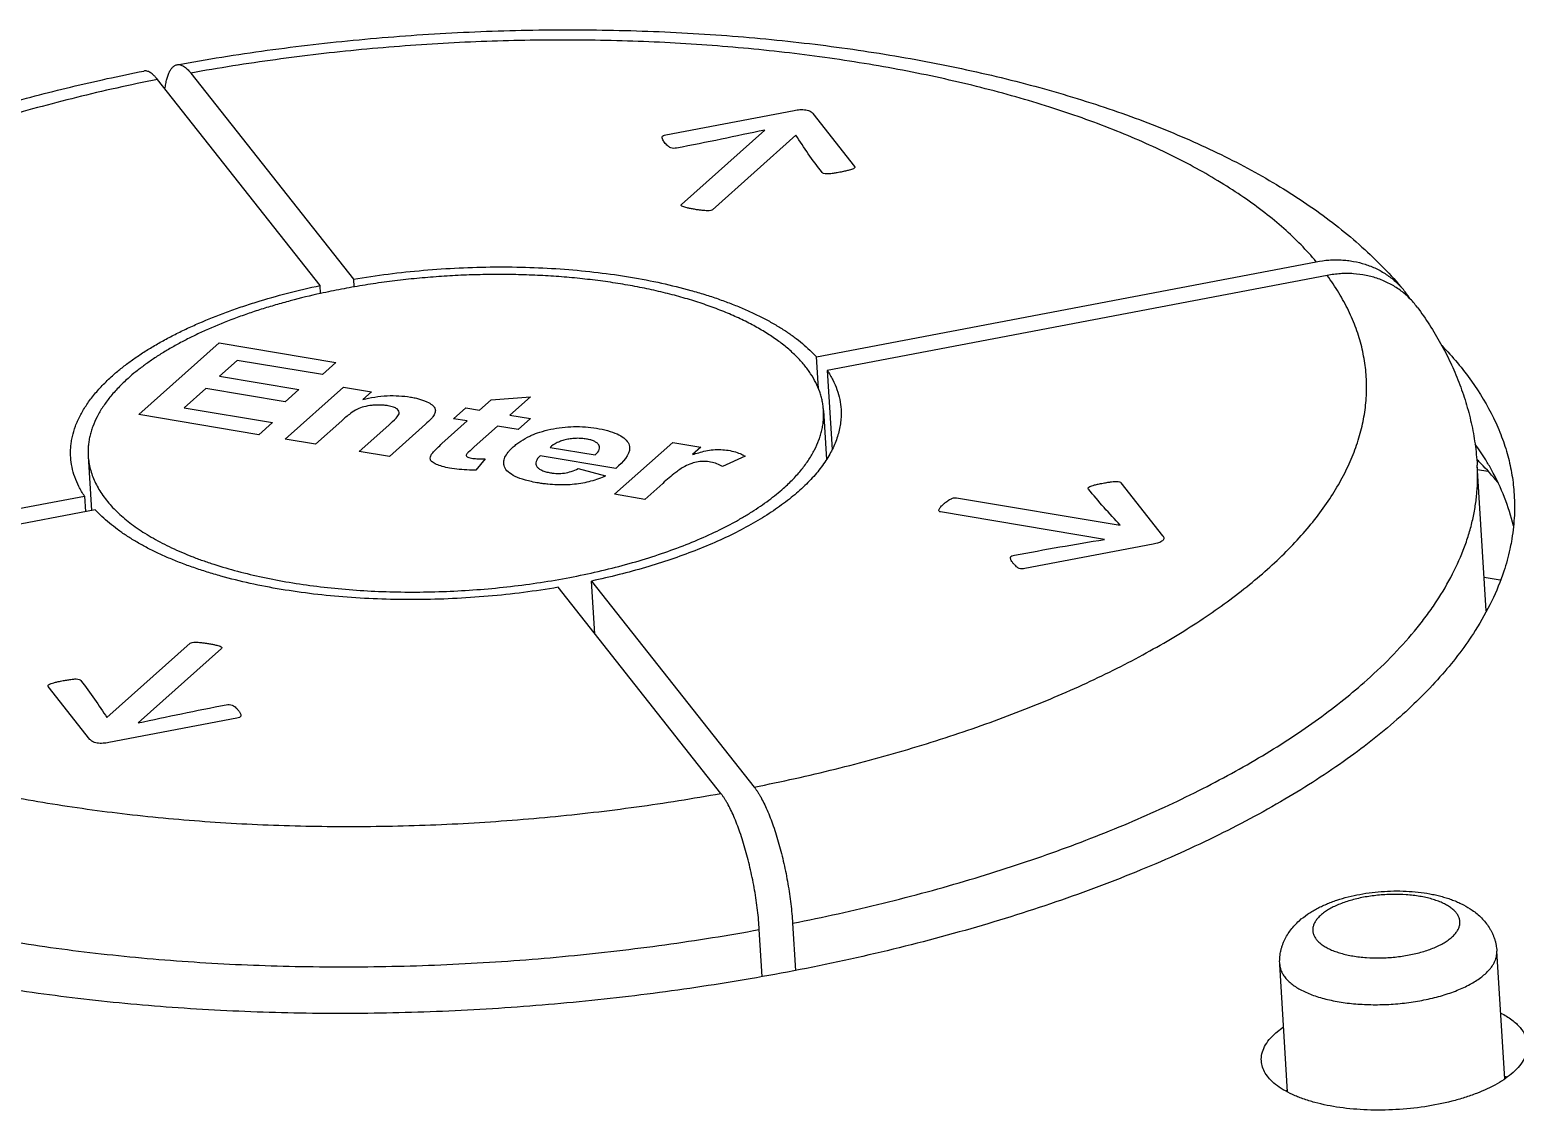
# Paper-space layout 'HD-MD4X2-4K-E_1' of a CAD drawing. Header units: inches. Extents: x 0 to 22, y 0 to 17.
# Drawn here: x 17.976 to 18.81, y 13.558 to 14.164 of the extents above; entities that cross this region are included whole.
import ezdxf

# ---------------------------------------------------------------- set-up
doc = ezdxf.new("R2010")
doc.units = ezdxf.units.IN
doc.header["$LTSCALE"] = 1.21
doc.header["$MEASUREMENT"] = 0
doc.layers.get('0').update_dxf_attribs({"linetype": 'CONTINUOUS'})

psp = doc.layouts.new('HD-MD4X2-4K-E_1')

# ---------------------------------------------------------------- linework, layer by layer
at = {"color": 7, "linetype": 'Continuous'}
for p, q in [((18.06653, 14.13953), (18.15777, 14.02391)), ((18.13909, 14.02036), (18.04784, 14.13597)), ((18.33314, 14.10495), (18.40504, 14.11863)), ((18.41561, 14.11686), (18.439, 14.08722)), ((18.34178, 14.06582), (18.38855, 14.10759)), ((18.40608, 14.10466), (18.3593, 14.06289)), ((18.41758, 13.98039), (18.69805, 14.03373)), ((18.15777, 14.02391), (18.15804, 14.01958)), ((18.70413, 14.02603), (18.42366, 13.97268)), ((18.13936, 14.01589), (18.13909, 14.02036)), ((18.03736, 13.94794), (18.08239, 13.98815)), ((18.08239, 13.98815), (18.14799, 13.97716)), ((18.41869, 13.96262), (18.41758, 13.98039)), ((18.09263, 13.97835), (18.08265, 13.96944)), ((18.14038, 13.97035), (18.09263, 13.97835)), ((18.14799, 13.97716), (18.14038, 13.97035)), ((18.42366, 13.97268), (18.42641, 13.92839)), ((18.07503, 13.96264), (18.06284, 13.95175)), ((18.11944, 13.9552), (18.07503, 13.96264)), ((18.08265, 13.96944), (18.12706, 13.962)), ((18.1195, 13.93418), (18.15212, 13.96331)), ((18.15212, 13.96331), (18.16785, 13.96067)), ((18.12706, 13.962), (18.11944, 13.9552)), ((18.16785, 13.96067), (18.16306, 13.95639)), ((18.22856, 13.9505), (18.23504, 13.95629)), ((18.23504, 13.95629), (18.25708, 13.95797)), ((18.25708, 13.95797), (18.24553, 13.94766)), ((18.10465, 13.93666), (18.03736, 13.94794)), ((18.06284, 13.95175), (18.11227, 13.94347)), ((18.21391, 13.94566), (18.22079, 13.9518)), ((18.22168, 13.94436), (18.21391, 13.94566)), ((18.22079, 13.9518), (18.22856, 13.9505)), ((18.24553, 13.94766), (18.25711, 13.94572)), ((18.25711, 13.94572), (18.25023, 13.93957)), ((18.42154, 13.95028), (18.42325, 13.92277)), ((18.11227, 13.94347), (18.10465, 13.93666)), ((18.15121, 13.94453), (18.13644, 13.93134)), ((18.16101, 13.92722), (18.17766, 13.94209)), ((18.19823, 13.94249), (18.17795, 13.92438)), ((18.20746, 13.93166), (18.22168, 13.94436)), ((18.23865, 13.94151), (18.2255, 13.92977)), ((18.25023, 13.93957), (18.23865, 13.94151)), ((18.13644, 13.93134), (18.1195, 13.93418)), ((18.26814, 13.92954), (18.29349, 13.92529)), ((18.30431, 13.90322), (18.33693, 13.93234)), ((18.33693, 13.93234), (18.35269, 13.9297)), ((18.35269, 13.9297), (18.34806, 13.92556)), ((18.00895, 13.92466), (18.01084, 13.89417)), ((18.17795, 13.92438), (18.16101, 13.92722)), ((18.23164, 13.92308), (18.22642, 13.91685)), ((18.30505, 13.91775), (18.26257, 13.92487)), ((18.37756, 13.92459), (18.36477, 13.91876)), ((18.79035, 13.92054), (18.78979, 13.92111)), ((18.2838, 13.91766), (18.29925, 13.91354)), ((18.7934, 13.83786), (18.78832, 13.91957)), ((18.79433, 13.91601), (18.78848, 13.91699)), ((18.33135, 13.90937), (18.32128, 13.90037)), ((18.58845, 13.90966), (18.61184, 13.88002)), ((17.72636, 13.84892), (18.00683, 13.90226)), ((18.00683, 13.90226), (18.00737, 13.89351)), ((18.32128, 13.90037), (18.30431, 13.90322)), ((18.49616, 13.90128), (18.58805, 13.88589)), ((18.01291, 13.89456), (17.73244, 13.84122)), ((18.57913, 13.87792), (18.48724, 13.89331)), ((18.60646, 13.87522), (18.53456, 13.86154)), ((18.29141, 13.85459), (18.38265, 13.73898)), ((18.29324, 13.82503), (18.29141, 13.85459)), ((18.80122, 13.85508), (18.79223, 13.85659)), ((18.36396, 13.73542), (18.27272, 13.85104)), ((18.01947, 13.77793), (18.06625, 13.8197)), ((18.08377, 13.81676), (18.03699, 13.775)), ((18.00993, 13.76573), (17.98654, 13.79537)), ((18.09241, 13.77764), (18.02051, 13.76396)), ((18.40421, 13.66257), (18.40585, 13.63614)), ((18.38715, 13.63275), (18.38552, 13.65902)), ((18.80381, 13.57526), (18.79935, 13.64697)), ((18.68198, 13.56791), (18.67754, 13.63941)), ((18.67531, 13.60113), (18.67966, 13.60453))]:
    psp.add_line(p, q, dxfattribs=at)
for centre, radius, start, end in [((18.71279, 13.98946), 0.0445, 31.91715, 39.96943), ((18.66427, 13.84327), 0.15128, 31.59412, 35.63132), ((18.63626, 13.77079), 0.21487, 44.39454, 45.01176), ((18.67295, 13.8486), 0.14109, 29.01767, 31.59574), ((18.64998, 13.78383), 0.19595, 40.08943, 44.24381), ((18.71599, 13.63331), 0.04119, 131.76176, 132.09673), ((18.7799, 13.53071), 0.05183, 61.10594, 62.50828), ((18.71169, 13.52611), 0.05225, 124.79815, 125.9764)]:
    psp.add_arc(centre, radius, start, end, dxfattribs=at)
for points, knots in [([(18.05883, 14.14426), (18.0672, 14.14578), (18.08403, 14.14865), (18.11803, 14.15368), (18.161, 14.15865), (18.2129, 14.16247), (18.25626, 14.16386), (18.29083, 14.16388), (18.31654, 14.16335), (18.34205, 14.16227), (18.36728, 14.16065), (18.39218, 14.15849), (18.41671, 14.15579), (18.44082, 14.15256), (18.46445, 14.14879), (18.48756, 14.14451), (18.5101, 14.1397), (18.53204, 14.13438), (18.55333, 14.12855), (18.57394, 14.12221), (18.59382, 14.11537), (18.61296, 14.10803), (18.63132, 14.10019), (18.64888, 14.09184), (18.66561, 14.08299), (18.68148, 14.07361), (18.69648, 14.0637), (18.71057, 14.05323), (18.72372, 14.04217), (18.73588, 14.03052), (18.74336, 14.02227), (18.7469, 14.01805)], [0, 0, 0, 0, 0.035193, 0.070681, 0.142249, 0.214201, 0.286043, 0.321767, 0.357276, 0.39251, 0.427411, 0.461921, 0.495988, 0.529559, 0.562586, 0.595027, 0.62684, 0.657992, 0.688453, 0.718199, 0.747215, 0.775492, 0.803031, 0.82984, 0.855937, 0.881353, 0.906126, 0.930311, 0.953978, 0.977189, 1, 1, 1, 1]), ([(18.69805, 14.03373), (18.69532, 14.03697), (18.68946, 14.04337), (18.67978, 14.05252), (18.66903, 14.0614), (18.65725, 14.07), (18.64446, 14.07829), (18.63069, 14.08625), (18.61597, 14.09388), (18.60033, 14.10114), (18.58381, 14.10804), (18.56645, 14.11454), (18.54829, 14.12063), (18.52937, 14.12631), (18.50972, 14.13156), (18.48941, 14.13636), (18.46846, 14.1407), (18.44694, 14.14459), (18.42488, 14.14799), (18.40235, 14.15092), (18.37938, 14.15336), (18.35604, 14.1553), (18.33238, 14.15675), (18.30845, 14.15769), (18.28431, 14.15813), (18.25185, 14.15804), (18.21112, 14.15667), (18.16239, 14.15303), (18.12205, 14.14835), (18.09015, 14.14363), (18.07437, 14.14095), (18.06653, 14.13953)], [0, 0, 0, 0, 0.019207, 0.039311, 0.060356, 0.082375, 0.105395, 0.129429, 0.154478, 0.180534, 0.207582, 0.2356, 0.264561, 0.294429, 0.325167, 0.35673, 0.389071, 0.422141, 0.455883, 0.490243, 0.52516, 0.560573, 0.596419, 0.632631, 0.669145, 0.705892, 0.77981, 0.853833, 0.927415, 0.963873, 1, 1, 1, 1]), ([(17.64879, 13.84881), (17.64851, 13.85327), (17.64835, 13.86222), (17.64928, 13.8756), (17.65136, 13.88886), (17.65401, 13.89974), (17.65665, 13.90832), (17.65965, 13.91681), (17.66401, 13.92724), (17.67019, 13.93939), (17.67724, 13.9512), (17.68512, 13.96265), (17.6938, 13.97375), (17.70323, 13.98451), (17.71338, 13.99494), (17.72424, 14.00505), (17.73578, 14.01485), (17.74799, 14.02436), (17.76532, 14.03678), (17.78374, 14.04847), (17.80313, 14.05949), (17.81842, 14.06756), (17.83428, 14.07535), (17.85069, 14.08285), (17.86763, 14.09005), (17.88508, 14.09696), (17.90302, 14.10356), (17.92775, 14.11202), (17.95973, 14.12177), (17.99935, 14.13207), (18.02637, 14.13797), (18.04008, 14.1407)], [0, 0, 0, 0, 0.025474, 0.050852, 0.076261, 0.101751, 0.114527, 0.127321, 0.152985, 0.178814, 0.204863, 0.231202, 0.257897, 0.285005, 0.312591, 0.340711, 0.369412, 0.398736, 0.428718, 0.490739, 0.522819, 0.555619, 0.589136, 0.623365, 0.658293, 0.693904, 0.730176, 0.767082, 0.842673, 0.920425, 1, 1, 1, 1]), ([(18.04784, 14.13597), (18.0475, 14.13639), (18.04684, 14.13719), (18.04581, 14.13825), (18.0448, 14.13914), (18.04381, 14.13984), (18.04284, 14.14035), (18.04189, 14.14068), (18.04097, 14.1408), (18.04037, 14.14075), (18.04008, 14.1407)], [0, 0, 0, 0, 0.170289, 0.32568, 0.466503, 0.593438, 0.707801, 0.811652, 0.907832, 1, 1, 1, 1]), ([(18.05203, 14.13067), (18.05216, 14.13164), (18.05246, 14.13348), (18.05305, 14.13607), (18.05365, 14.13802), (18.05419, 14.1394), (18.05461, 14.14031), (18.05505, 14.14113), (18.05552, 14.14186), (18.05601, 14.1425), (18.05653, 14.14305), (18.05707, 14.1435), (18.05764, 14.14386), (18.05822, 14.14412), (18.05863, 14.14422), (18.05883, 14.14426)], [0, 0, 0, 0, 0.183883, 0.349819, 0.497493, 0.564543, 0.627139, 0.685402, 0.739532, 0.7898, 0.836568, 0.880304, 0.921614, 0.961233, 1, 1, 1, 1]), ([(18.05883, 14.14426), (18.05912, 14.14431), (18.05972, 14.14435), (18.06063, 14.14422), (18.06157, 14.14389), (18.06254, 14.14337), (18.06352, 14.14267), (18.06452, 14.14179), (18.06554, 14.14073), (18.0662, 14.13995), (18.06653, 14.13953)], [0, 0, 0, 0, 0.092081, 0.188385, 0.292449, 0.407012, 0.534064, 0.674867, 0.830072, 1, 1, 1, 1]), ([(18.04784, 14.13597), (18.04018, 14.13445), (18.02501, 14.13125), (18.00254, 14.12597), (17.98055, 14.12027), (17.9591, 14.11415), (17.93824, 14.10762), (17.91801, 14.10071), (17.89847, 14.09342), (17.87964, 14.08577), (17.86159, 14.07779), (17.84435, 14.06948), (17.82795, 14.06088), (17.81244, 14.05199), (17.79785, 14.04284), (17.78421, 14.03344), (17.77156, 14.02383), (17.75992, 14.01401), (17.74932, 14.00402), (17.73979, 13.99388), (17.73135, 13.9836), (17.724, 13.9732), (17.71779, 13.96272), (17.71271, 13.95218), (17.70879, 13.94159), (17.70604, 13.93098), (17.70446, 13.92038), (17.70406, 13.90982), (17.70484, 13.89931), (17.70681, 13.8889), (17.70996, 13.87861), (17.71426, 13.86846), (17.71972, 13.85848), (17.72403, 13.85208), (17.72636, 13.84892)], [0, 0, 0, 0, 0.046504, 0.092373, 0.137506, 0.18182, 0.225245, 0.267713, 0.309157, 0.349515, 0.388729, 0.426748, 0.463528, 0.499033, 0.533233, 0.566109, 0.597651, 0.627863, 0.65676, 0.684373, 0.710752, 0.735963, 0.760096, 0.783262, 0.805597, 0.827262, 0.848436, 0.869319, 0.890118, 0.911047, 0.932315, 0.954119, 0.976633, 1, 1, 1, 1]), ([(18.40504, 14.11863), (18.40557, 14.11873), (18.40664, 14.1189), (18.40828, 14.11909), (18.40999, 14.11912), (18.4116, 14.11892), (18.41305, 14.1186), (18.41459, 14.11796), (18.41525, 14.11731), (18.41561, 14.11686)], [0, 0, 0, 0, 0.124514, 0.244523, 0.365879, 0.500429, 0.625855, 0.742787, 1, 1, 1, 1]), ([(18.33234, 14.10063), (18.33187, 14.10127), (18.33117, 14.1023), (18.33075, 14.10364), (18.33153, 14.10457), (18.33262, 14.10485), (18.33314, 14.10495)], [0, 0, 0, 0, 0.438374, 0.694741, 0.852028, 1, 1, 1, 1]), ([(18.38855, 14.10759), (18.38045, 14.10586), (18.36408, 14.10236), (18.34754, 14.09905), (18.33911, 14.09746)], [0, 0, 0, 0, 0.494737, 1, 1, 1, 1]), ([(18.42079, 14.08378), (18.41802, 14.08724), (18.41295, 14.09417), (18.40835, 14.10119), (18.40608, 14.10466)], [0, 0, 0, 0, 0.505263, 1, 1, 1, 1]), ([(18.33911, 14.09746), (18.33857, 14.09736), (18.33731, 14.09719), (18.33535, 14.09768), (18.33382, 14.09891), (18.33287, 14.09996), (18.33234, 14.10063)], [0, 0, 0, 0, 0.145125, 0.303806, 0.563755, 1, 1, 1, 1]), ([(18.439, 14.08722), (18.43914, 14.087), (18.43931, 14.08651), (18.4385, 14.08585), (18.43724, 14.08541), (18.43577, 14.08499), (18.43422, 14.08463), (18.43271, 14.0843), (18.43138, 14.08403), (18.42999, 14.08377), (18.42834, 14.08348), (18.4266, 14.08321), (18.42483, 14.08302), (18.42318, 14.08292), (18.42149, 14.08309), (18.42097, 14.08356), (18.42079, 14.08378)], [0, 0, 0, 0, 0.070562, 0.14683, 0.201113, 0.27223, 0.364972, 0.421263, 0.484318, 0.55102, 0.610701, 0.709192, 0.785314, 0.844468, 0.92622, 1, 1, 1, 1]), ([(18.3593, 14.06289), (18.3591, 14.06271), (18.35818, 14.06235), (18.35601, 14.06227), (18.35375, 14.06245), (18.35133, 14.06275), (18.34913, 14.0631), (18.34695, 14.06348), (18.34472, 14.06396), (18.34283, 14.06447), (18.34153, 14.06514), (18.34158, 14.06565), (18.34178, 14.06582)], [0, 0, 0, 0, 0.059609, 0.144615, 0.284289, 0.381653, 0.49991, 0.618782, 0.716758, 0.856432, 0.940391, 1, 1, 1, 1]), ([(18.15777, 14.02391), (18.16425, 14.02501), (18.17733, 14.02693), (18.19711, 14.02905), (18.21704, 14.03038), (18.23696, 14.03093), (18.25669, 14.03068), (18.27607, 14.02964), (18.29493, 14.02782), (18.31312, 14.02523), (18.33047, 14.0219), (18.34429, 14.01848), (18.35481, 14.01538), (18.36229, 14.01292), (18.36945, 14.0103), (18.37629, 14.00753), (18.38279, 14.0046), (18.38892, 14.00153), (18.39469, 13.99833), (18.40008, 13.99499), (18.40507, 13.99153), (18.40966, 13.98796), (18.41383, 13.98427), (18.41638, 13.98169), (18.41758, 13.98039)], [0, 0, 0, 0, 0.072576, 0.146013, 0.21975, 0.293293, 0.366133, 0.437761, 0.507692, 0.575466, 0.640649, 0.702853, 0.732733, 0.761746, 0.78986, 0.817046, 0.843283, 0.868554, 0.89285, 0.916172, 0.938528, 0.959935, 0.980415, 1, 1, 1, 1]), ([(18.69805, 14.03373), (18.70038, 14.03417), (18.7039, 14.03463), (18.70859, 14.03482), (18.71208, 14.03475), (18.71552, 14.03446), (18.72001, 14.0338), (18.72546, 14.03244), (18.73165, 14.02999), (18.73736, 14.02676), (18.74251, 14.02279), (18.74552, 14.01969), (18.7469, 14.01805)], [0, 0, 0, 0, 0.132084, 0.197402, 0.262134, 0.326273, 0.389831, 0.515215, 0.638542, 0.760129, 0.88043, 1, 1, 1, 1]), ([(18.42154, 13.95029), (18.42149, 13.95117), (18.42131, 13.95293), (18.42087, 13.95556), (18.42024, 13.95818), (18.41914, 13.96167), (18.41729, 13.96599), (18.41488, 13.97014), (18.4126, 13.97338), (18.4107, 13.97582), (18.40862, 13.97821), (18.40637, 13.98057), (18.40395, 13.9829), (18.40044, 13.98598), (18.39562, 13.98972), (18.38927, 13.99395), (18.3823, 13.99798), (18.37473, 14.0018), (18.36658, 14.00538), (18.3579, 14.00871), (18.3487, 14.0118), (18.33903, 14.01461), (18.32891, 14.01715), (18.31838, 14.0194), (18.30748, 14.02136), (18.29625, 14.02301), (18.28472, 14.02436), (18.27295, 14.0254), (18.26097, 14.02612), (18.24883, 14.02653), (18.23656, 14.02661), (18.22422, 14.02637), (18.21185, 14.02582), (18.19949, 14.02494), (18.18718, 14.02376), (18.17498, 14.02226), (18.16292, 14.02046), (18.15105, 14.01836), (18.14322, 14.01675), (18.13935, 14.0159)], [0, 0, 0, 0, 0.008494, 0.017022, 0.025619, 0.034315, 0.052122, 0.070679, 0.080303, 0.090182, 0.100334, 0.110775, 0.121517, 0.132572, 0.155648, 0.18006, 0.205831, 0.232967, 0.26145, 0.29125, 0.322321, 0.354606, 0.388038, 0.42254, 0.458027, 0.494409, 0.531588, 0.569463, 0.607928, 0.646872, 0.686183, 0.725746, 0.765446, 0.805166, 0.844788, 0.884197, 0.923277, 0.961915, 1, 1, 1, 1]), ([(18.67064, 13.86118), (18.67426, 13.86441), (18.68117, 13.87093), (18.6907, 13.88107), (18.69915, 13.89135), (18.70649, 13.90174), (18.7127, 13.91222), (18.71778, 13.92277), (18.7217, 13.93336), (18.72446, 13.94397), (18.72604, 13.95457), (18.72643, 13.96513), (18.72565, 13.97563), (18.72368, 13.98604), (18.72054, 13.99634), (18.71623, 14.00649), (18.71077, 14.01647), (18.70646, 14.02287), (18.70413, 14.02603)], [0, 0, 0, 0, 0.077636, 0.15185, 0.222741, 0.290486, 0.355332, 0.417584, 0.477605, 0.535821, 0.59272, 0.648835, 0.704728, 0.760969, 0.818118, 0.876707, 0.937204, 1, 1, 1, 1]), ([(18.75463, 14.00825), (18.75396, 14.00915), (18.75255, 14.01091), (18.74946, 14.01422), (18.74512, 14.01791), (18.74026, 14.02092), (18.7361, 14.02291), (18.73174, 14.02462), (18.72601, 14.02619), (18.72007, 14.02697), (18.71522, 14.02712), (18.71028, 14.02697), (18.70657, 14.02649), (18.70413, 14.02603)], [0, 0, 0, 0, 0.059868, 0.119787, 0.24003, 0.361453, 0.422822, 0.484678, 0.609936, 0.737537, 0.802301, 0.867686, 1, 1, 1, 1]), ([(18.02258, 13.96975), (18.02412, 13.97113), (18.02735, 13.97386), (18.0325, 13.97779), (18.03804, 13.98164), (18.04395, 13.98539), (18.05024, 13.98904), (18.05687, 13.99258), (18.06384, 13.996), (18.0737, 14.00046), (18.08404, 14.00458), (18.09479, 14.00837), (18.10614, 14.01205), (18.12089, 14.01623), (18.13294, 14.01905), (18.13909, 14.02036)], [0, 0, 0, 0, 0.048386, 0.09886, 0.151408, 0.206003, 0.262615, 0.321207, 0.381733, 0.44413, 0.5742, 0.641715, 0.710757, 0.85302, 1, 1, 1, 1]), ([(18.13935, 14.0159), (18.13365, 14.01464), (18.12521, 14.0126), (18.11414, 14.00951), (18.10612, 14.00707), (18.09832, 14.00448), (18.08836, 14.0009), (18.07879, 13.99702), (18.06965, 13.99283), (18.06319, 13.98962), (18.05704, 13.98631), (18.05122, 13.98289), (18.04572, 13.97938), (18.04058, 13.97579), (18.03579, 13.97212), (18.03278, 13.96957), (18.03134, 13.96828)], [0, 0, 0, 0, 0.14691, 0.21861, 0.288992, 0.357951, 0.425391, 0.555338, 0.617696, 0.678208, 0.736813, 0.793468, 0.848138, 0.900797, 0.951422, 1, 1, 1, 1]), ([(18.75463, 14.00825), (18.75705, 14.00498), (18.76168, 13.99833), (18.76793, 13.98796), (18.77345, 13.97725), (18.77818, 13.9662), (18.78144, 13.95674), (18.78361, 13.94906), (18.78549, 13.94132), (18.78727, 13.9315), (18.78808, 13.92356), (18.78832, 13.91957)], [0, 0, 0, 0, 0.126762, 0.252415, 0.377484, 0.502342, 0.626923, 0.689093, 0.751185, 0.875355, 1, 1, 1, 1]), ([(18.76856, 13.98663), (18.77454, 13.9804), (18.78533, 13.96762), (18.79599, 13.94999), (18.80218, 13.93564), (18.80565, 13.92491), (18.80801, 13.91406), (18.80884, 13.90675), (18.80907, 13.9031)], [0, 0, 0, 0, 0.273569, 0.527576, 0.648967, 0.767572, 0.88427, 1, 1, 1, 1]), ([(18.42366, 13.97268), (18.4248, 13.97098), (18.42683, 13.96751), (18.42919, 13.96207), (18.43075, 13.95652), (18.43125, 13.95276), (18.43137, 13.95089)], [0, 0, 0, 0, 0.262749, 0.514866, 0.759411, 1, 1, 1, 1]), ([(17.99913, 13.92406), (17.99907, 13.92501), (17.99902, 13.92694), (17.99915, 13.92983), (17.9995, 13.93273), (18.00025, 13.93664), (18.00172, 13.94155), (18.00385, 13.94633), (18.00594, 13.95012), (18.00773, 13.95299), (18.00971, 13.95585), (18.01268, 13.95969), (18.01689, 13.96443), (18.0206, 13.96799), (18.02258, 13.96975)], [0, 0, 0, 0, 0.054144, 0.108523, 0.163367, 0.218898, 0.332779, 0.451749, 0.513576, 0.57713, 0.642533, 0.709889, 0.850703, 1, 1, 1, 1]), ([(18.03134, 13.96828), (18.02945, 13.9666), (18.0259, 13.9632), (18.02115, 13.95785), (18.01714, 13.95241), (18.01389, 13.94691), (18.01181, 13.94223), (18.01056, 13.93849), (18.00984, 13.93572), (18.00931, 13.93295), (18.00898, 13.93018), (18.00885, 13.92741), (18.00889, 13.92558), (18.00895, 13.92466)], [0, 0, 0, 0, 0.149314, 0.290129, 0.422838, 0.548173, 0.667146, 0.724665, 0.781091, 0.836623, 0.891468, 0.945851, 1, 1, 1, 1]), ([(18.16306, 13.95639), (18.16729, 13.95746), (18.17424, 13.95863), (18.18345, 13.95861), (18.18867, 13.95801), (18.19244, 13.95729), (18.19489, 13.95668), (18.19709, 13.95597), (18.19957, 13.95493), (18.20201, 13.95355), (18.2036, 13.95168), (18.20383, 13.95007), (18.20357, 13.94879), (18.20311, 13.94779), (18.20236, 13.94669), (18.20083, 13.94489), (18.19934, 13.94348), (18.19823, 13.94249)], [0, 0, 0, 0, 0.197622, 0.29126, 0.388478, 0.431928, 0.473868, 0.514686, 0.554805, 0.629005, 0.693978, 0.755828, 0.787027, 0.818853, 0.854319, 0.896236, 1, 1, 1, 1]), ([(18.16001, 13.95101), (18.15849, 13.95028), (18.15539, 13.94812), (18.15275, 13.9459), (18.15121, 13.94453)], [0, 0, 0, 0, 0.388513, 1, 1, 1, 1]), ([(18.18341, 13.94837), (18.18369, 13.94933), (18.18314, 13.95083), (18.18066, 13.95204), (18.17884, 13.95257), (18.1771, 13.95292), (18.17505, 13.95319), (18.17276, 13.95333), (18.17041, 13.95331), (18.16733, 13.95308), (18.16358, 13.95243), (18.16108, 13.95152), (18.16001, 13.95101)], [0, 0, 0, 0, 0.206487, 0.310569, 0.365157, 0.423077, 0.498407, 0.571409, 0.643698, 0.716957, 0.859115, 1, 1, 1, 1]), ([(18.17766, 13.94209), (18.17911, 13.94338), (18.18126, 13.94544), (18.18317, 13.94757), (18.18341, 13.94837)], [0, 0, 0, 0, 0.633449, 1, 1, 1, 1]), ([(18.43137, 13.95089), (18.43144, 13.9497), (18.43148, 13.9473), (18.43121, 13.94369), (18.43062, 13.94008), (18.42971, 13.93646), (18.42847, 13.93284), (18.42692, 13.92924), (18.42505, 13.92564), (18.42208, 13.92079), (18.41852, 13.91608), (18.41446, 13.91151), (18.40985, 13.90683), (18.40471, 13.90234), (18.39913, 13.89801), (18.39299, 13.89362), (18.38463, 13.88832), (18.37375, 13.88234), (18.36193, 13.8767), (18.34924, 13.87141), (18.33575, 13.86652), (18.32154, 13.86205), (18.3067, 13.85802), (18.29656, 13.85568), (18.29141, 13.85459)], [0, 0, 0, 0, 0.019732, 0.039596, 0.059721, 0.080226, 0.101225, 0.122819, 0.1451, 0.168145, 0.216762, 0.242456, 0.269115, 0.325411, 0.355088, 0.385786, 0.450219, 0.518633, 0.590869, 0.6667, 0.745853, 0.828031, 0.912896, 1, 1, 1, 1]), ([(18.39916, 13.90666), (18.40104, 13.90835), (18.40459, 13.91174), (18.40934, 13.9171), (18.41335, 13.92254), (18.4166, 13.92804), (18.41868, 13.93272), (18.41993, 13.93645), (18.42066, 13.93923), (18.42119, 13.942), (18.42152, 13.94477), (18.42165, 13.94753), (18.4216, 13.94937), (18.42154, 13.95029)], [0, 0, 0, 0, 0.149314, 0.290129, 0.422838, 0.548173, 0.667146, 0.724665, 0.781091, 0.836623, 0.891468, 0.945851, 1, 1, 1, 1]), ([(18.25778, 13.93636), (18.25919, 13.93698), (18.26252, 13.93827), (18.26831, 13.9398), (18.2748, 13.94086), (18.28364, 13.94149), (18.29016, 13.94096), (18.2941, 13.9403)], [0, 0, 0, 0, 0.146527, 0.323302, 0.494317, 0.659284, 1, 1, 1, 1]), ([(18.2941, 13.9403), (18.29844, 13.93957), (18.30633, 13.93757), (18.31076, 13.93405), (18.31186, 13.93223)], [0, 0, 0, 0, 0.518799, 1, 1, 1, 1]), ([(18.20193, 13.92613), (18.20213, 13.92643), (18.20371, 13.92831), (18.20574, 13.93013), (18.20746, 13.93166)], [0, 0, 0, 0, 0.156419, 1, 1, 1, 1]), ([(18.2255, 13.92977), (18.22445, 13.92883), (18.223, 13.92744), (18.2214, 13.92604), (18.22116, 13.92557)], [0, 0, 0, 0, 0.678506, 1, 1, 1, 1]), ([(18.29925, 13.91354), (18.29676, 13.9124), (18.29138, 13.91039), (18.28337, 13.90888), (18.27689, 13.90843), (18.27187, 13.90845), (18.26768, 13.90876), (18.26428, 13.90917), (18.26119, 13.90964), (18.25778, 13.91028), (18.2532, 13.91141), (18.2484, 13.9131), (18.24433, 13.91567), (18.24233, 13.91847), (18.24194, 13.92129), (18.24266, 13.92404), (18.24416, 13.92638), (18.24586, 13.92831), (18.2475, 13.92988), (18.24946, 13.9315), (18.25239, 13.93359), (18.25522, 13.9352), (18.25743, 13.93621), (18.25778, 13.93636)], [0, 0, 0, 0, 0.08901, 0.171454, 0.213029, 0.256035, 0.301606, 0.325673, 0.350721, 0.389829, 0.426629, 0.49467, 0.558504, 0.622433, 0.674911, 0.729056, 0.786407, 0.816718, 0.848293, 0.885806, 0.921408, 0.987687, 1, 1, 1, 1]), ([(18.29349, 13.92529), (18.29455, 13.92629), (18.29576, 13.9278), (18.29602, 13.92976), (18.29551, 13.93101), (18.29444, 13.9321), (18.29292, 13.93302), (18.29094, 13.93375), (18.28852, 13.93427), (18.28583, 13.9346), (18.28296, 13.93467), (18.28008, 13.93445), (18.27724, 13.93396), (18.27452, 13.93322), (18.2711, 13.93183), (18.2692, 13.93049), (18.26814, 13.92954)], [0, 0, 0, 0, 0.14896, 0.213157, 0.273655, 0.331327, 0.386334, 0.441062, 0.497926, 0.558628, 0.616044, 0.673021, 0.732446, 0.793992, 0.857516, 1, 1, 1, 1]), ([(18.31186, 13.93223), (18.31246, 13.93126), (18.31374, 13.92641), (18.30927, 13.92136), (18.30505, 13.91775)], [0, 0, 0, 0, 0.21197, 1, 1, 1, 1]), ([(18.00683, 13.90226), (18.0057, 13.90397), (18.00366, 13.90744), (18.00131, 13.91288), (17.99975, 13.91843), (17.99924, 13.92219), (17.99913, 13.92406)], [0, 0, 0, 0, 0.262749, 0.514867, 0.759412, 1, 1, 1, 1]), ([(18.00895, 13.92466), (18.00903, 13.92345), (18.0093, 13.92101), (18.01005, 13.9174), (18.01117, 13.91382), (18.01263, 13.91028), (18.01443, 13.90679), (18.01735, 13.90213), (18.02093, 13.89767), (18.02505, 13.89343), (18.02853, 13.89027), (18.03232, 13.88719), (18.03643, 13.88419), (18.04084, 13.88129), (18.04554, 13.87848), (18.05054, 13.87577), (18.05581, 13.87317), (18.06136, 13.87068), (18.06717, 13.8683), (18.07323, 13.86604), (18.08175, 13.86315), (18.09297, 13.85988), (18.10708, 13.85652), (18.12193, 13.85372), (18.13742, 13.85148), (18.15343, 13.84982), (18.16987, 13.84876), (18.18661, 13.8483), (18.20355, 13.84845), (18.22056, 13.8492), (18.23754, 13.85055), (18.25437, 13.85249), (18.27094, 13.855), (18.28712, 13.85808), (18.30282, 13.86169), (18.31792, 13.86582), (18.33232, 13.87043), (18.34593, 13.8755), (18.35865, 13.88099), (18.36859, 13.88595), (18.376, 13.89011), (18.38121, 13.89327), (18.38614, 13.8965), (18.39077, 13.8998), (18.39511, 13.90317), (18.39784, 13.90549), (18.39916, 13.90666)], [0, 0, 0, 0, 0.008466, 0.016996, 0.025653, 0.034495, 0.043577, 0.052947, 0.072698, 0.083159, 0.094039, 0.105357, 0.117127, 0.129358, 0.142055, 0.155221, 0.168853, 0.182947, 0.197496, 0.212492, 0.227922, 0.260028, 0.293692, 0.328763, 0.365075, 0.402442, 0.440669, 0.47955, 0.518871, 0.558415, 0.597961, 0.637288, 0.67618, 0.714421, 0.751807, 0.788141, 0.823238, 0.85693, 0.889068, 0.919523, 0.934089, 0.948201, 0.961853, 0.97504, 0.987756, 1, 1, 1, 1]), ([(18.21176, 13.91794), (18.2103, 13.91818), (18.2076, 13.91876), (18.2043, 13.91993), (18.20194, 13.92124), (18.20071, 13.92272), (18.20084, 13.92439), (18.20148, 13.92552), (18.20193, 13.92613)], [0, 0, 0, 0, 0.195814, 0.378063, 0.541933, 0.682729, 0.827243, 1, 1, 1, 1]), ([(18.22116, 13.92557), (18.22106, 13.92536), (18.22102, 13.92492), (18.22153, 13.92431), (18.22253, 13.92379), (18.22441, 13.92335), (18.22752, 13.92312), (18.23012, 13.92308), (18.23164, 13.92308)], [0, 0, 0, 0, 0.102895, 0.210169, 0.323842, 0.447102, 0.676028, 1, 1, 1, 1]), ([(18.26257, 13.92487), (18.26147, 13.92383), (18.26023, 13.92225), (18.26001, 13.92019), (18.26059, 13.91884), (18.26173, 13.91765), (18.26342, 13.91664), (18.26564, 13.91584), (18.26801, 13.91533), (18.27026, 13.91502), (18.27286, 13.91487), (18.27629, 13.91507), (18.28036, 13.91606), (18.28265, 13.91708), (18.2838, 13.91766)], [0, 0, 0, 0, 0.17434, 0.251345, 0.325345, 0.396422, 0.464807, 0.533652, 0.606054, 0.655175, 0.701251, 0.789408, 0.884498, 1, 1, 1, 1]), ([(18.36477, 13.91876), (18.3639, 13.91935), (18.36206, 13.9204), (18.35851, 13.92141), (18.3548, 13.92176), (18.35097, 13.92157), (18.34708, 13.92054), (18.34486, 13.91951), (18.34369, 13.9189)], [0, 0, 0, 0, 0.200492, 0.368262, 0.511566, 0.646535, 0.798986, 1, 1, 1, 1]), ([(18.34806, 13.92556), (18.34919, 13.92591), (18.35283, 13.92698), (18.35679, 13.92795), (18.35965, 13.92821)], [0, 0, 0, 0, 0.315824, 1, 1, 1, 1]), ([(18.36803, 13.92792), (18.37091, 13.92743), (18.37442, 13.92638), (18.37695, 13.92498), (18.37756, 13.92459)], [0, 0, 0, 0, 0.739209, 1, 1, 1, 1]), ([(18.22642, 13.91685), (18.22521, 13.91682), (18.22013, 13.91683), (18.21523, 13.91736), (18.21176, 13.91794)], [0, 0, 0, 0, 0.237246, 1, 1, 1, 1]), ([(18.34369, 13.9189), (18.34167, 13.91785), (18.33745, 13.91465), (18.33365, 13.91142), (18.33135, 13.90937)], [0, 0, 0, 0, 0.371341, 1, 1, 1, 1]), ([(18.7265, 13.79909), (18.7317, 13.80374), (18.7415, 13.81312), (18.75261, 13.82562), (18.76041, 13.83575), (18.76731, 13.84564), (18.77467, 13.85812), (18.78041, 13.87104), (18.78386, 13.88137), (18.78588, 13.88903), (18.78734, 13.89669), (18.78825, 13.90434), (18.78861, 13.91197), (18.78848, 13.91704), (18.78832, 13.91957)], [0, 0, 0, 0, 0.149333, 0.290127, 0.357462, 0.422853, 0.548184, 0.66716, 0.724678, 0.781101, 0.836628, 0.891471, 0.945852, 1, 1, 1, 1]), ([(18.80862, 13.88558), (18.80736, 13.89098), (18.80398, 13.90179), (18.79911, 13.91202), (18.79633, 13.91704)], [0, 0, 0, 0, 0.491078, 1, 1, 1, 1]), ([(18.57027, 13.90618), (18.5701, 13.9064), (18.56985, 13.90693), (18.57086, 13.90761), (18.57222, 13.90808), (18.57379, 13.90852), (18.57545, 13.9089), (18.57706, 13.90923), (18.57843, 13.9095), (18.5798, 13.90974), (18.58137, 13.91), (18.58301, 13.91024), (18.58466, 13.91042), (18.5862, 13.91049), (18.58775, 13.91032), (18.58828, 13.90988), (18.58845, 13.90966)], [0, 0, 0, 0, 0.074169, 0.155805, 0.214611, 0.290382, 0.388734, 0.448332, 0.51494, 0.577969, 0.634316, 0.727115, 0.797966, 0.852049, 0.928282, 1, 1, 1, 1]), ([(18.58805, 13.88589), (18.58497, 13.8892), (18.57875, 13.8959), (18.57298, 13.9027), (18.57027, 13.90618)], [0, 0, 0, 0, 0.494737, 1, 1, 1, 1]), ([(18.48724, 13.89331), (18.48685, 13.89338), (18.48612, 13.89373), (18.48617, 13.89467), (18.48687, 13.89567), (18.48786, 13.89676), (18.48894, 13.89776), (18.49009, 13.89875), (18.49146, 13.89977), (18.49288, 13.90065), (18.4946, 13.90131), (18.49577, 13.90134), (18.49616, 13.90128)], [0, 0, 0, 0, 0.059609, 0.144091, 0.283765, 0.381435, 0.5, 0.618565, 0.716235, 0.855909, 0.940391, 1, 1, 1, 1]), ([(18.80907, 13.9031), (18.80934, 13.89871), (18.80935, 13.88985), (18.80828, 13.88105), (18.8075, 13.87667)], [0, 0, 0, 0, 0.497034, 1, 1, 1, 1]), ([(18.27272, 13.85104), (18.26624, 13.84994), (18.25316, 13.84801), (18.23339, 13.8459), (18.21345, 13.84457), (18.19353, 13.84402), (18.1738, 13.84427), (18.15442, 13.84531), (18.13556, 13.84713), (18.11737, 13.84972), (18.10002, 13.85305), (18.0862, 13.85646), (18.07569, 13.85956), (18.06821, 13.86202), (18.06104, 13.86464), (18.0542, 13.86742), (18.0477, 13.87034), (18.04157, 13.87341), (18.0358, 13.87662), (18.03041, 13.87995), (18.02542, 13.88341), (18.02084, 13.88699), (18.01666, 13.89068), (18.01411, 13.89325), (18.01291, 13.89456)], [0, 0, 0, 0, 0.072576, 0.146013, 0.21975, 0.293293, 0.366133, 0.437761, 0.507692, 0.575466, 0.640649, 0.702853, 0.732733, 0.761746, 0.78986, 0.817046, 0.843283, 0.868554, 0.89285, 0.916172, 0.938528, 0.959935, 0.980415, 1, 1, 1, 1]), ([(18.61184, 13.88002), (18.61201, 13.8798), (18.61229, 13.87936), (18.61254, 13.87867), (18.61239, 13.87793), (18.61175, 13.8772), (18.61084, 13.87654), (18.60915, 13.8758), (18.60756, 13.87543), (18.60646, 13.87522)], [0, 0, 0, 0, 0.124514, 0.244523, 0.365879, 0.500429, 0.625855, 0.742787, 1, 1, 1, 1]), ([(18.52869, 13.86905), (18.5371, 13.87067), (18.55387, 13.87369), (18.57077, 13.87652), (18.57913, 13.87792)], [0, 0, 0, 0, 0.505263, 1, 1, 1, 1]), ([(18.8075, 13.87667), (18.80725, 13.87528), (18.80613, 13.86967), (18.8046, 13.86413), (18.80325, 13.86004)], [0, 0, 0, 0, 0.246783, 1, 1, 1, 1]), ([(18.53456, 13.86154), (18.53403, 13.86146), (18.53287, 13.86132), (18.53144, 13.86161), (18.53054, 13.86209), (18.52974, 13.86268), (18.52908, 13.86331), (18.5285, 13.86393), (18.52802, 13.86448), (18.52759, 13.86505), (18.52711, 13.86574), (18.52669, 13.86646), (18.52645, 13.86721), (18.5264, 13.86791), (18.527, 13.86866), (18.52816, 13.86895), (18.52869, 13.86905)], [0, 0, 0, 0, 0.070843, 0.147091, 0.201228, 0.272151, 0.365044, 0.421448, 0.484541, 0.551216, 0.610873, 0.709325, 0.785173, 0.844038, 0.925757, 1, 1, 1, 1]), ([(18.38265, 13.73898), (18.39031, 13.7405), (18.40548, 13.7437), (18.42795, 13.74897), (18.44994, 13.75468), (18.47139, 13.7608), (18.49225, 13.76732), (18.51248, 13.77424), (18.53202, 13.78153), (18.55085, 13.78917), (18.5689, 13.79716), (18.58615, 13.80546), (18.60254, 13.81407), (18.61805, 13.82296), (18.63264, 13.83211), (18.64628, 13.84151), (18.65893, 13.85112), (18.66686, 13.85781), (18.67064, 13.86118)], [0, 0, 0, 0, 0.074071, 0.147126, 0.219007, 0.289584, 0.358748, 0.426388, 0.492397, 0.556674, 0.61913, 0.679683, 0.738264, 0.794811, 0.84928, 0.901646, 0.95189, 1, 1, 1, 1]), ([(18.80325, 13.86004), (18.80137, 13.85435), (18.79669, 13.84293), (18.79065, 13.83218), (18.78726, 13.82684)], [0, 0, 0, 0, 0.486611, 1, 1, 1, 1]), ([(17.73244, 13.84122), (17.73517, 13.83798), (17.74103, 13.83157), (17.75071, 13.82243), (17.76146, 13.81354), (17.77324, 13.80495), (17.78603, 13.79666), (17.7998, 13.78869), (17.81453, 13.78107), (17.83016, 13.7738), (17.84668, 13.76691), (17.86404, 13.76041), (17.8822, 13.75431), (17.90113, 13.74864), (17.92077, 13.74339), (17.94109, 13.73859), (17.96203, 13.73424), (17.98356, 13.73036), (18.00561, 13.72695), (18.02815, 13.72403), (18.05111, 13.72159), (18.07445, 13.71965), (18.09811, 13.7182), (18.12204, 13.71726), (18.14618, 13.71682), (18.17865, 13.7169), (18.21937, 13.71828), (18.26811, 13.72192), (18.30845, 13.7266), (18.34034, 13.73132), (18.35612, 13.734), (18.36396, 13.73542)], [0, 0, 0, 0, 0.019207, 0.039311, 0.060356, 0.082375, 0.105395, 0.129429, 0.154478, 0.180534, 0.207582, 0.2356, 0.264561, 0.294429, 0.325167, 0.35673, 0.389071, 0.422141, 0.455883, 0.490243, 0.52516, 0.560573, 0.596419, 0.632631, 0.669145, 0.705892, 0.77981, 0.853833, 0.927415, 0.963873, 1, 1, 1, 1]), ([(18.78726, 13.82684), (18.78178, 13.81821), (18.76871, 13.80109), (18.75348, 13.78593), (18.74511, 13.77846)], [0, 0, 0, 0, 0.476874, 1, 1, 1, 1]), ([(18.06625, 13.8197), (18.06645, 13.81988), (18.06736, 13.82024), (18.06953, 13.82032), (18.07178, 13.82014), (18.07421, 13.81984), (18.07642, 13.81949), (18.07859, 13.8191), (18.08081, 13.81863), (18.0827, 13.81812), (18.08402, 13.81745), (18.08397, 13.81694), (18.08377, 13.81676)], [0, 0, 0, 0, 0.059609, 0.144091, 0.283765, 0.381435, 0.5, 0.618565, 0.716235, 0.855909, 0.940391, 1, 1, 1, 1]), ([(17.98654, 13.79537), (17.98641, 13.79559), (17.98621, 13.79608), (17.98706, 13.79673), (17.9883, 13.79718), (17.98977, 13.7976), (17.99132, 13.79796), (17.99283, 13.79829), (17.99417, 13.79856), (17.99555, 13.79881), (17.9972, 13.7991), (17.99894, 13.79937), (18.00071, 13.79957), (18.00236, 13.79967), (18.00404, 13.7995), (18.00458, 13.79903), (18.00475, 13.79881)], [0, 0, 0, 0, 0.070843, 0.147091, 0.201228, 0.272151, 0.365044, 0.421448, 0.484541, 0.551216, 0.610873, 0.709325, 0.785173, 0.844038, 0.925757, 1, 1, 1, 1]), ([(18.00475, 13.79881), (18.00753, 13.79535), (18.0126, 13.78841), (18.0172, 13.7814), (18.01947, 13.77793)], [0, 0, 0, 0, 0.505263, 1, 1, 1, 1]), ([(18.40421, 13.66257), (18.41277, 13.66427), (18.42975, 13.66783), (18.4549, 13.67371), (18.47951, 13.68007), (18.50352, 13.68691), (18.52687, 13.69419), (18.54951, 13.70191), (18.57138, 13.71005), (18.59245, 13.71859), (18.61266, 13.72751), (18.63196, 13.7368), (18.65031, 13.74642), (18.66767, 13.75635), (18.68399, 13.76659), (18.69925, 13.77709), (18.7134, 13.78784), (18.72227, 13.79532), (18.7265, 13.79909)], [0, 0, 0, 0, 0.074073, 0.147133, 0.219021, 0.289607, 0.35878, 0.426429, 0.492446, 0.55673, 0.619191, 0.679747, 0.738327, 0.79487, 0.849331, 0.901684, 0.951912, 1, 1, 1, 1]), ([(18.03699, 13.775), (18.04509, 13.77673), (18.06146, 13.78023), (18.07801, 13.78354), (18.08643, 13.78513)], [0, 0, 0, 0, 0.494737, 1, 1, 1, 1]), ([(18.08643, 13.78513), (18.08697, 13.78523), (18.08823, 13.7854), (18.0897, 13.78504), (18.09063, 13.7845), (18.09147, 13.78387), (18.09216, 13.7832), (18.09274, 13.78253), (18.09321, 13.78197), (18.0936, 13.7814), (18.09403, 13.78076), (18.09441, 13.78007), (18.09463, 13.77937), (18.09461, 13.77871), (18.09402, 13.77802), (18.09293, 13.77774), (18.09241, 13.77764)], [0, 0, 0, 0, 0.074169, 0.155805, 0.214611, 0.290382, 0.388734, 0.448332, 0.51494, 0.577969, 0.634316, 0.727115, 0.797966, 0.852049, 0.928282, 1, 1, 1, 1]), ([(17.67967, 13.77726), (17.68271, 13.77364), (17.68923, 13.76647), (17.70001, 13.75623), (17.71199, 13.74628), (17.72513, 13.73666), (17.7394, 13.72738), (17.75477, 13.71846), (17.7712, 13.70993), (17.78867, 13.70179), (17.80712, 13.69408), (17.82652, 13.6868), (17.84681, 13.67998), (17.86797, 13.67362), (17.88993, 13.66775), (17.91264, 13.66238), (17.93606, 13.65752), (17.96013, 13.65318), (17.9848, 13.64937), (18.01, 13.6461), (18.03568, 13.64337), (18.07069, 13.64047), (18.11523, 13.63826), (18.16932, 13.63787), (18.22386, 13.63973), (18.27836, 13.64383), (18.32346, 13.6491), (18.35911, 13.65441), (18.37675, 13.65742), (18.38552, 13.65902)], [0, 0, 0, 0, 0.019179, 0.039255, 0.060273, 0.082267, 0.105265, 0.129279, 0.154311, 0.180354, 0.207391, 0.235403, 0.26436, 0.294228, 0.324968, 0.356536, 0.388885, 0.421964, 0.455719, 0.490092, 0.525025, 0.560453, 0.632541, 0.705831, 0.779777, 0.853822, 0.927415, 0.963873, 1, 1, 1, 1]), ([(18.74511, 13.77846), (18.73564, 13.77001), (18.71474, 13.75353), (18.67975, 13.73105), (18.64006, 13.70996), (18.59611, 13.69047), (18.54831, 13.67277), (18.49716, 13.65704), (18.44317, 13.64344), (18.40612, 13.63599), (18.38724, 13.63263)], [0, 0, 0, 0, 0.097453, 0.203876, 0.318925, 0.442107, 0.572755, 0.709976, 0.852764, 1, 1, 1, 1]), ([(18.02051, 13.76396), (18.01997, 13.76386), (18.0189, 13.76369), (18.01727, 13.7635), (18.01556, 13.76347), (18.01394, 13.76367), (18.01249, 13.76398), (18.01096, 13.76463), (18.01029, 13.76528), (18.00993, 13.76573)], [0, 0, 0, 0, 0.124514, 0.244523, 0.365879, 0.500429, 0.625855, 0.742787, 1, 1, 1, 1]), ([(18.38265, 13.73898), (18.38296, 13.73858), (18.38358, 13.73776), (18.38448, 13.73643), (18.38539, 13.73499), (18.38664, 13.73284), (18.38818, 13.72988), (18.38996, 13.72598), (18.39171, 13.72171), (18.3934, 13.71708), (18.39502, 13.71216), (18.39656, 13.70698), (18.398, 13.7016), (18.39932, 13.69606), (18.40052, 13.69043), (18.40157, 13.68474), (18.40248, 13.67907), (18.40323, 13.67346), (18.40381, 13.66797), (18.4041, 13.66435), (18.40421, 13.66257)], [0, 0, 0, 0, 0.018662, 0.038655, 0.059954, 0.08253, 0.131372, 0.184861, 0.242618, 0.304169, 0.368999, 0.436542, 0.50621, 0.577381, 0.649421, 0.721674, 0.793488, 0.864245, 0.933316, 1, 1, 1, 1]), ([(18.38552, 13.65902), (18.38541, 13.6608), (18.38512, 13.66442), (18.38454, 13.66991), (18.38379, 13.67552), (18.38288, 13.68119), (18.38183, 13.68687), (18.38063, 13.69251), (18.37931, 13.69804), (18.37787, 13.70343), (18.37633, 13.7086), (18.37471, 13.71353), (18.37302, 13.71815), (18.37127, 13.72243), (18.36949, 13.72632), (18.36795, 13.72929), (18.3667, 13.73143), (18.36579, 13.73288), (18.36489, 13.7342), (18.36427, 13.73503), (18.36396, 13.73542)], [0, 0, 0, 0, 0.066684, 0.135755, 0.206512, 0.278327, 0.35058, 0.42262, 0.493792, 0.56346, 0.631003, 0.695833, 0.757384, 0.815141, 0.86863, 0.917471, 0.940047, 0.961346, 0.981338, 1, 1, 1, 1]), ([(18.68855, 13.66403), (18.68999, 13.66532), (18.6923, 13.66711), (18.69558, 13.66922), (18.69818, 13.6707), (18.70088, 13.67206), (18.7037, 13.67332), (18.70661, 13.67448), (18.71066, 13.67591), (18.71596, 13.67745), (18.72255, 13.67888), (18.72935, 13.67992), (18.73627, 13.68055), (18.74322, 13.68076), (18.7501, 13.68056), (18.7568, 13.67993), (18.76224, 13.67905), (18.76643, 13.67812), (18.76945, 13.67732), (18.77239, 13.67641), (18.77524, 13.67537), (18.77799, 13.67422), (18.7815, 13.67251), (18.784, 13.67101), (18.78558, 13.66991)], [0, 0, 0, 0, 0.056345, 0.085029, 0.114091, 0.143588, 0.173588, 0.204149, 0.235294, 0.299221, 0.365064, 0.432297, 0.500257, 0.568202, 0.635387, 0.701157, 0.764994, 0.796091, 0.826604, 0.856554, 0.886005, 0.915032, 0.943695, 1, 1, 1, 1]), ([(18.77413, 13.65479), (18.77471, 13.65531), (18.77553, 13.65613), (18.77648, 13.65729), (18.77726, 13.65841), (18.77788, 13.65958), (18.7783, 13.66077), (18.77851, 13.66165), (18.77862, 13.66253), (18.77863, 13.6634), (18.77854, 13.66427), (18.77834, 13.66513), (18.77805, 13.66598), (18.77753, 13.66711), (18.7768, 13.6682), (18.77592, 13.66922), (18.77487, 13.67027), (18.77331, 13.67151), (18.77115, 13.67287), (18.76867, 13.67411), (18.76589, 13.67522), (18.76283, 13.6762), (18.75953, 13.67703), (18.75602, 13.67771), (18.75234, 13.67823), (18.74717, 13.67871), (18.74052, 13.67887), (18.73383, 13.67847), (18.7285, 13.67782), (18.7246, 13.67717), (18.72082, 13.67636), (18.7172, 13.67541), (18.71378, 13.67432), (18.71057, 13.6731), (18.70763, 13.67177), (18.70497, 13.67033), (18.70261, 13.6688), (18.7012, 13.66769), (18.70056, 13.66711)], [0, 0, 0, 0, 0.024377, 0.035757, 0.046623, 0.066956, 0.07656, 0.08588, 0.094999, 0.104011, 0.113011, 0.122094, 0.131353, 0.140875, 0.160982, 0.17171, 0.182943, 0.207037, 0.233444, 0.262214, 0.2933, 0.32659, 0.36191, 0.399049, 0.437755, 0.477752, 0.560387, 0.644427, 0.686159, 0.727255, 0.767402, 0.806297, 0.843661, 0.879236, 0.912803, 0.944199, 0.973294, 1, 1, 1, 1]), ([(18.67754, 13.63941), (18.67747, 13.64059), (18.67747, 13.64236), (18.67771, 13.64471), (18.678, 13.64645), (18.67839, 13.64816), (18.67889, 13.64984), (18.67949, 13.65148), (18.68041, 13.6536), (18.68178, 13.65612), (18.68372, 13.65894), (18.68592, 13.66153), (18.68754, 13.66312), (18.68838, 13.66387)], [0, 0, 0, 0, 0.128097, 0.191745, 0.255254, 0.318661, 0.381913, 0.444934, 0.507648, 0.632077, 0.755181, 0.877359, 1, 1, 1, 1]), ([(18.70056, 13.66711), (18.69998, 13.66659), (18.69916, 13.66578), (18.69821, 13.66462), (18.69743, 13.66349), (18.69681, 13.66233), (18.69639, 13.66113), (18.69618, 13.66026), (18.69607, 13.65938), (18.69606, 13.6585), (18.69615, 13.65764), (18.69634, 13.65678), (18.69664, 13.65593), (18.69716, 13.65479), (18.69789, 13.65371), (18.69877, 13.65268), (18.69982, 13.65164), (18.70137, 13.65039), (18.70354, 13.64904), (18.70602, 13.6478), (18.7088, 13.64668), (18.71186, 13.64571), (18.71516, 13.64487), (18.71866, 13.64419), (18.72235, 13.64367), (18.72752, 13.6432), (18.73417, 13.64304), (18.74086, 13.64343), (18.74619, 13.64409), (18.75009, 13.64474), (18.75387, 13.64554), (18.75749, 13.6465), (18.76091, 13.64759), (18.76411, 13.6488), (18.76706, 13.65014), (18.76972, 13.65158), (18.77208, 13.6531), (18.77349, 13.65422), (18.77413, 13.65479)], [0, 0, 0, 0, 0.024377, 0.035757, 0.046623, 0.066956, 0.07656, 0.08588, 0.094999, 0.104011, 0.113011, 0.122094, 0.131353, 0.140875, 0.160982, 0.17171, 0.182943, 0.207037, 0.233444, 0.262214, 0.2933, 0.32659, 0.36191, 0.399049, 0.437755, 0.477752, 0.560387, 0.644427, 0.686159, 0.727255, 0.767402, 0.806297, 0.843661, 0.879236, 0.912803, 0.944199, 0.973294, 1, 1, 1, 1]), ([(18.78558, 13.66991), (18.7865, 13.66926), (18.7883, 13.66789), (18.79081, 13.66559), (18.79308, 13.66303), (18.79475, 13.6607), (18.79592, 13.65871), (18.79672, 13.65715), (18.79742, 13.65555), (18.79803, 13.6539), (18.79853, 13.65221), (18.79906, 13.64991), (18.79928, 13.64815), (18.79935, 13.64697)], [0, 0, 0, 0, 0.12264, 0.244815, 0.36792, 0.492348, 0.555062, 0.618082, 0.681331, 0.744736, 0.808247, 0.871901, 1, 1, 1, 1]), ([(18.79274, 13.63409), (18.7933, 13.63459), (18.79435, 13.63559), (18.79575, 13.63717), (18.79694, 13.63878), (18.79789, 13.6404), (18.79862, 13.64204), (18.79912, 13.64369), (18.79937, 13.64533), (18.79939, 13.64643), (18.79935, 13.64697)], [0, 0, 0, 0, 0.149275, 0.290118, 0.422914, 0.548303, 0.667299, 0.781191, 0.891514, 1, 1, 1, 1]), ([(18.67754, 13.63941), (18.67756, 13.63905), (18.67764, 13.63833), (18.67787, 13.63726), (18.6782, 13.63621), (18.67878, 13.63479), (18.67978, 13.63305), (18.68137, 13.63108), (18.68334, 13.62919), (18.68568, 13.6274), (18.68838, 13.62571), (18.69142, 13.62415), (18.69477, 13.62272), (18.69842, 13.62143), (18.70235, 13.62028), (18.70651, 13.61929), (18.7109, 13.61846), (18.71547, 13.6178), (18.7202, 13.61731), (18.72505, 13.617), (18.72999, 13.61686), (18.73667, 13.61692), (18.74501, 13.61744), (18.75482, 13.61874), (18.76274, 13.62039), (18.76876, 13.62203), (18.77301, 13.6234), (18.77703, 13.62489), (18.78079, 13.62651), (18.78426, 13.62825), (18.78741, 13.63008), (18.79024, 13.632), (18.79195, 13.63339), (18.79274, 13.63409)], [0, 0, 0, 0, 0.008467, 0.016998, 0.025656, 0.0345, 0.052937, 0.072691, 0.094023, 0.117106, 0.142031, 0.168826, 0.197468, 0.227893, 0.260003, 0.293669, 0.328745, 0.36506, 0.402431, 0.440662, 0.479547, 0.518873, 0.597959, 0.676174, 0.751795, 0.788133, 0.823234, 0.856931, 0.889069, 0.919526, 0.94821, 0.975051, 1, 1, 1, 1]), ([(18.38724, 13.63263), (18.3692, 13.62942), (18.33274, 13.62375), (18.27753, 13.61748), (18.2218, 13.61344), (18.16605, 13.61165), (18.11078, 13.61215), (18.05648, 13.61491), (18.00365, 13.61992), (17.96909, 13.62481), (17.95217, 13.62765)], [0, 0, 0, 0, 0.125758, 0.253162, 0.381282, 0.509162, 0.635869, 0.760524, 0.882234, 1, 1, 1, 1]), ([(18.80162, 13.61221), (18.80377, 13.61109), (18.8068, 13.60926), (18.81028, 13.60636), (18.81302, 13.60354), (18.81508, 13.60041), (18.81622, 13.59709), (18.81648, 13.59543), (18.81653, 13.59461)], [0, 0, 0, 0, 0.302345, 0.438121, 0.564322, 0.791827, 0.897231, 1, 1, 1, 1]), ([(18.66721, 13.58534), (18.66713, 13.58668), (18.66737, 13.58947), (18.66895, 13.59356), (18.67164, 13.59754), (18.67399, 13.59995), (18.67531, 13.60113)], [0, 0, 0, 0, 0.218677, 0.451966, 0.710434, 1, 1, 1, 1]), ([(18.81653, 13.59461), (18.81661, 13.59328), (18.81637, 13.59048), (18.81479, 13.58639), (18.8121, 13.58241), (18.80975, 13.58), (18.80843, 13.57883)], [0, 0, 0, 0, 0.218677, 0.451966, 0.710434, 1, 1, 1, 1]), ([(18.67515, 13.5722), (18.67399, 13.57314), (18.67188, 13.57507), (18.66938, 13.57833), (18.66775, 13.58176), (18.66728, 13.58417), (18.66721, 13.58534)], [0, 0, 0, 0, 0.284052, 0.540618, 0.776044, 1, 1, 1, 1]), ([(18.6972, 13.56205), (18.69497, 13.56265), (18.69072, 13.56396), (18.68478, 13.56633), (18.67959, 13.56902), (18.67652, 13.57111), (18.67515, 13.5722)], [0, 0, 0, 0, 0.283733, 0.545744, 0.784657, 1, 1, 1, 1]), ([(18.80843, 13.57883), (18.80714, 13.57768), (18.80427, 13.57544), (18.79757, 13.57123), (18.78978, 13.56767), (18.78118, 13.56467), (18.77154, 13.56193), (18.7587, 13.55938), (18.74278, 13.55776), (18.72682, 13.5576), (18.71155, 13.55891), (18.70179, 13.56081), (18.6972, 13.56205)], [0, 0, 0, 0, 0.04471, 0.093917, 0.204685, 0.265575, 0.329488, 0.464196, 0.603909, 0.743268, 0.876918, 1, 1, 1, 1])]:
    psp.add_open_spline(points, degree=3, knots=knots, dxfattribs=at)
psp.add_open_spline([(18.35965, 13.92821), (18.36249, 13.92847), (18.36549, 13.92834), (18.36803, 13.92792)], degree=3, dxfattribs=at)

doc.saveas('drawing.dxf')
